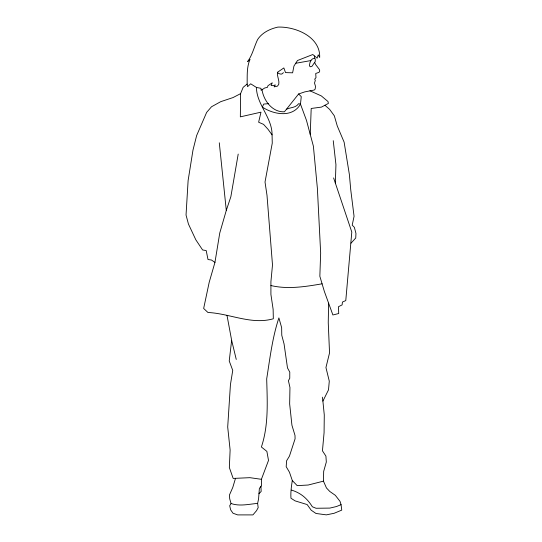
<?xml version="1.0" encoding="UTF-8"?>
<svg xmlns="http://www.w3.org/2000/svg" width="542" height="542" viewBox="0 0 542 542"><rect width="100%" height="100%" fill="white"/><g stroke="black" fill="none" stroke-linecap="round" stroke-linejoin="round"><path stroke-width="0.81" d="M247.145 84.044L247.572 86.679L250.675 83.793L256.447 87.452L260.959 88.319L261.122 90.304L264.781 87.96L267.43 87.343L267.972 85.717L272.274 82.79L271.115 85.514L273.093 85.65L275.343 84.904L274.117 86.876L277.457 86.131L278.751 84.356C279.625 80.202 276.813 76.347 277.524 72.255L283.852 67.933L285.512 72.594L292.612 72.818L293.947 66.049L297.497 60.508L312.809 54.518L317.131 58.177L318.242 54.85L319.685 57.513C320.546 36.829 295.546 26.416 277.904 27.1C270.038 28.855 262.125 32.608 257.606 39.552C254.09 46.876 252.47 54.911 247.64 61.564L250.058 59.295C246.603 67.161 247.301 75.697 247.145 84.044L243.155 87.323L240.58 93.651L240.343 116.855L260.98 112.167L258.629 122.241L263.554 124.355L268.012 129.274L272.07 134.87L272.26 143.142L265.018 182.024L266.996 195.289L272.497 264.963L270.912 281.752L270.912 294.421L273.127 309.313L273.331 318.771C251.407 325.065 229.869 313.506 207.932 312.483L203.657 308.459L209.192 282.314L214.95 262.403L219.754 233.033L226.292 210.404L230.858 196.699L238.202 154.084M328.608 303.161L328.249 322.646L329.536 352.917L325.945 367.537L329.279 381.134L328.506 389.854L322.897 401.114L324.279 414.955L324.075 432.672L322.449 450.822L325.911 456.113L326.318 462.021L323.669 471.384L323.466 481.154L326.44 487.936L329.787 491.458L335.335 495.327L340.003 501.316L341.06 504.656L341.765 510.117L334.102 513.288L326.352 514.866L315.966 513.464L311.21 510.205L307.158 504.568L295.099 500.876L290.959 498.233C290.539 492.353 291.386 486.398 292.301 480.544L289.448 472.197L286.19 466.703L286.596 460.795L289.448 456.113L295.078 438.81L295.004 435.429L291.935 425.246L289.658 403.932L289.956 387.503L288.412 380.708L289.753 378.269L289.78 372.124L287.49 367.93L284.062 343.933L281.772 335.295L281.65 327.68L278.893 317.903C272.341 337.646 269.93 358.411 266.691 378.885C267.287 401.71 268.751 424.908 261.393 447.001L266.874 451.384L268.514 460.415L261.393 479.311L261.522 485.524L259.374 488.478L258.568 498.945L257.626 503.369L258.182 507.671L256.529 510.679L252.911 514.9L237.687 514.9L233.019 513.24L230.607 509.778L229.7 505.713L231.048 503.504L229.706 498.809L229.435 495.049L232.789 487.4L235.506 478.322M335.356 183.033L335.938 164.653L333.242 140.676M310.234 134.382L311.196 108.468L321.447 107.106L328.405 103.414L327.985 101.517L321.338 95.927L309.936 90.785M314.407 58.421L312.727 58.753L311.169 60.06L309.909 62.791L309.414 65.69L310.193 66.795L312.029 66.266L315.248 61.49L315.248 58.753L314.407 58.421L314.617 56.05M226.99 315.329L231.644 340.342L229.232 360.979L232.742 370.416L230.438 384.569L227.701 427.015L230.12 450.009L229.341 467.536L233.175 478.43L249.889 477.671L261.393 479.311M256.447 87.452C256.515 104.389 272.226 117.546 272.07 134.87M314.685 62.486L315.654 64.573L319.401 69.498L319.719 70.955L319.082 72.289L315.715 73.495L315.986 77.648L314.719 79.139L315.315 80.514L314.495 83.014L315.498 86.334L315.159 89.145L314.177 90.047L304.733 91.896L298.615 93.983L284.442 111.787C272.443 112.465 263.656 100.636 262.01 89.735M283.466 72.669L281.779 74.058L280.173 74.017L278.209 73.251L277.524 72.255M351.02 243.155L355.735 238.006L355.958 233.453L354.366 227.315L352.205 225.154L354.062 216.312L350.749 189.835L349.366 174.49L344.123 142.16L337.26 125.954L334.339 115.832L329.665 109.409L324.929 105.263M258.968 493.708L261.163 491.438L260.946 486.316M240.58 93.651L233.046 97.56L220.723 101.672L211.522 106.754L206.631 112.424L196.631 135.588L192.979 150.12L188.115 180.547L186.042 215.038L188.433 224.022L195.818 239.788L202.606 249.964L206.204 250.56L207.999 259.543L211.427 260.004L214.95 262.403M341.06 504.656L336.568 506.506L329.875 508.091L316.054 508.267L312.355 506.77C307.192 498.444 300.885 492.969 291.454 490.07M286.447 109.26C290.553 107.248 295.81 107.939 298.649 103.685L300.478 104.118L306.487 120.405L313.384 146.164L317.375 188.243L320.661 253.073L319.848 276.284L324.333 291.352L332.883 314.963L338.723 313.527L338.459 306.725L342.124 304.889L342.415 302.063L345.776 300.593L351.799 232.044L333.615 177.932M323.466 481.154L308.188 485.022L297.192 485.639L292.301 480.544M295.722 63.279L310.939 60.562M322.09 283.818C305.275 286.677 287.782 289.55 270.912 285.539M257.626 503.369C248.88 504.196 239.544 506.533 231.048 503.504M268.432 103.671L263.683 104.078L262.375 107.113C273.703 114.599 292.558 118.102 300.478 104.118L301.264 96.625L298.615 93.983M231.644 340.342L236.258 359.441M322.341 397.157L322.897 401.114M219.286 142.797L226.292 210.404"/></g></svg>
